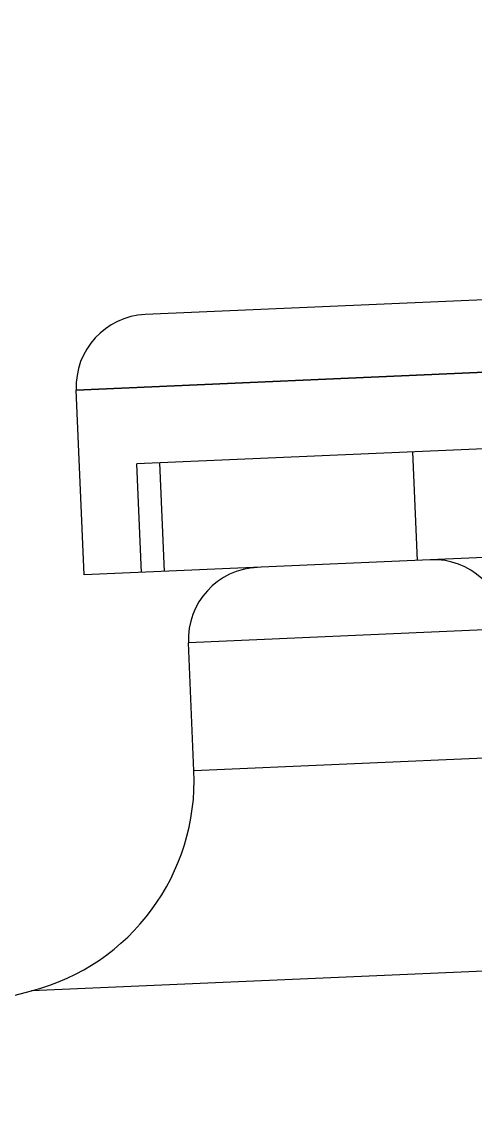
# Model space of a CAD drawing. Header units: millimetres. Extents: x 89051 to 218395, y -330386 to -125649.
# Drawn here: x 90399.03 to 90411.55, y -132408.48 to -132378 of the extents above; entities that cross this region are included whole.
import ezdxf

# ---------------------------------------------------------------- set-up
doc = ezdxf.new("R2010")
doc.units = ezdxf.units.MM
doc.header["$LTSCALE"] = 13
doc.linetypes.add('CENTER', pattern=[50.8, 31.75, -6.35, 6.35, -6.35])
doc.linetypes.add('HIDDEN', pattern=[9.525, 6.35, -3.175])
doc.layers.get('0').update_dxf_attribs({"color": 1, "linetype": 'CENTER'})
doc.layers.add('标注、文本', color=3, linetype='Continuous', lineweight=25)
doc.styles.get("Standard").update_dxf_attribs({"font": 'gbenor.shx', "bigfont": 'gbcbig.shx'})
doc.dimstyles.new('1-15', dxfattribs={"dimscale": 20, "dimtxt": 3.5, "dimasz": 2, "dimexe": 1.5, "dimexo": 0.5, "dimgap": 0.5, "dimtad": 1, "dimtoh": 1, "dimdec": 1, "dimdsep": 46, "dimtxsty": 'Standard', "dimcen": 2.5, "dimclrd": 3, "dimclre": 3, "dimclrt": 3, "dimadec": 0, "dimazin": 2, "dimtfac": 1, "dimtdec": 1, "dimtmove": 0, "dimatfit": 2, "dimfxl": 1, "dimarcsym": 0})

# ---------------------------------------------------------------- blocks, each defined once
blk = doc.blocks.new('125506')
at = {"color": 7, "linetype": 'Continuous', "lineweight": 15}
for p, q in [((72073.331, -123522.221), (72046.696, -123526.439)), ((72075.389, -123526.694), (72046.121, -123531.329)), ((72046.121, -123531.329), (72045.588, -123527.965)), ((72048.539, -123534.686), (72048.17, -123532.355)), ((72024.743, -123547.214), (72046.022, -123539.046))]:
    blk.add_line(p, q, dxfattribs=at)
at = {"color": 8, "linetype": 'Continuous', "lineweight": 15}
for p, q in [((72074.856, -123523.329), (72045.588, -123527.965)), ((72073.757, -123528.302), (72048.17, -123532.355)), ((72074.127, -123530.633), (72048.539, -123534.686)), ((72077.868, -123534.002), (72046.022, -123539.046))]:
    blk.add_line(p, q, dxfattribs=at)
at = {"color": 7, "linetype": 'HIDDEN', "lineweight": 0}
for p, q in [((72045.588, -123527.965), (72074.856, -123523.329)), ((72074.033, -123524.884), (72046.851, -123529.189)), ((72052.195, -123530.367), (72051.882, -123528.392)), ((72047.164, -123531.164), (72046.851, -123529.189)), ((72047.586, -123531.097), (72047.273, -123529.122))]:
    blk.add_line(p, q, dxfattribs=at)
at = {"color": 7, "linetype": 'Continuous', "lineweight": 15}
for centre, radius, start, end in [((72046.905, -123527.756), 1.333, 99, 189), ((72049.487, -123532.146), 1.333, 99, 189), ((72044.588, -123535.312), 4, 291, 9)]:
    blk.add_arc(centre, radius, start, end, dxfattribs=at)
at = {"color": 7, "linetype": 'HIDDEN', "lineweight": 0}
blk.add_arc((72052.638, -123531.63), 1.316, 9, 99, dxfattribs=at)
blk = doc.blocks.new('*D566')
at = {"layer": 'Defpoints', "color": 0, "transparency": 16777216}
for p in [(89907.54, -132350.354), (90434.584, -132350.354), (90205.531, -133473.985)]:
    blk.add_point(p, dxfattribs=at)
at = {"layer": '标注、文本', "color": 3, "lineweight": -2, "transparency": 16777216}
for p, q in [((90424.584, -132350.354), (89877.54, -132350.354)), ((89907.54, -133433.985), (89907.54, -132390.354)), ((90195.531, -133473.985), (89877.54, -133473.985))]:
    blk.add_line(p, q, dxfattribs=at)
at = {"layer": '标注、文本', "color": 3, "transparency": 16777216}
for points in [[(89900.873, -132390.354), (89914.206, -132390.354), (89907.54, -132350.354)], [(89900.873, -133433.985), (89914.206, -133433.985), (89907.54, -133473.985)]]:
    blk.add_solid(points, dxfattribs=at)
at = {"layer": '标注、文本', "color": 3, "transparency": 16777216, "insert": (89862.54, -132912.17), "char_height": 70, "attachment_point": 5, "rotation": 90}
blk.add_mtext('1170', dxfattribs=at)

msp = doc.modelspace()

# ---------------------------------------------------------------- block references
at = {"layer": '标注、文本', "xscale": 1.5, "yscale": 1.5, "zscale": 1.5, "rotation": 353.4999999999999}
msp.add_blockref('125506', (4002.465, 63946.394), dxfattribs=at)

# ---------------------------------------------------------------- dimensions: what is measured, and where the dimension line sits
at = {"layer": '标注、文本'}
dim = msp.add_linear_dim(base=(89907.54, -132350.354), p1=(90205.531, -133473.985), p2=(90434.584, -132350.354), angle=90, text='1170', dimstyle='1-15', dxfattribs=at)
dim.commit()
dim.dimension.update_dxf_attribs({"geometry": '*D566', "text_midpoint": (89862.54, -132912.17)})

doc.saveas('drawing.dxf')
